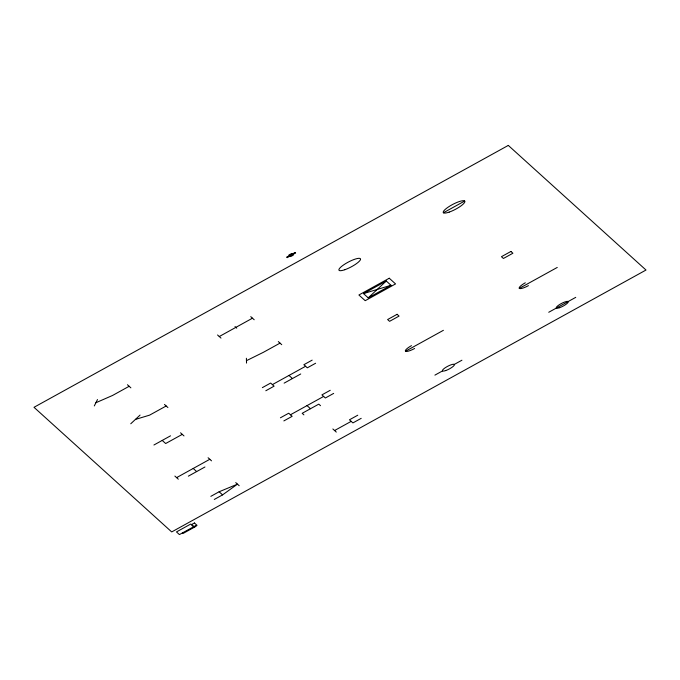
<?xml version="1.0" encoding="UTF-8"?>
<svg xmlns="http://www.w3.org/2000/svg" width="680" height="680" viewBox="0 0 680 680"><rect width="100%" height="100%" fill="white"/><g stroke="black" fill="none" stroke-linecap="round" stroke-linejoin="round"><path stroke-width="1.02" d="M94.308 405.934L97.486 399.543M130.756 423.776L140.055 415.089M368.22 297.857L386.265 281.019L390.991 285.286L368.22 297.857L363.502 293.59L386.265 281.019M214.276 499.46L222.581 494.879L237.464 484.151L219.138 491.759L210.834 496.349M129.157 386.291L112.557 395.462L95.897 402.738M219.266 336.541L252.475 318.197M443.428 212.763L464.678 201.025M166.183 405.986L149.583 415.149L135.405 419.433M280.015 343.128L263.415 352.291L246.457 360.68M153.927 445L170.527 435.829M262.361 387.634L270.657 383.052L274.1 386.163L265.803 390.753M312.171 360.128L303.866 364.709L307.309 367.829L315.613 363.248M182.274 434.367L165.665 443.53L162.222 440.419M272.382 384.608L305.592 366.274M284.129 383.137L300.73 373.975M280.415 417.8L288.711 413.21L292.153 416.33L283.857 420.911M330.225 390.295L321.921 394.876L325.363 397.995L333.668 393.405M176.605 477.623L209.814 459.289M290.436 414.774L323.646 396.431M411.476 345.644A8.687 1.998 -27.8 0 0 405.467 351.254L443.411 330.301M525.308 282.786A8.687 1.998 -27.8 0 0 519.299 288.397L557.243 267.444M188.351 476.162L204.952 466.99M357.765 415.216L349.46 419.798L352.903 422.918L361.207 418.336M334.577 430.525L351.186 421.362M434.902 375.13L442.493 370.94M454.333 364.403L461.924 360.213M548.735 312.273L575.748 297.356M363.502 293.59L390.991 285.286M292.289 254.023L292.842 254.524M250.758 316.642L254.201 319.762M278.298 341.564L281.741 344.683M235.008 326.587L236.733 328.151M288.983 375.436L292.425 378.556M320.51 405.697L318.784 404.132L302.183 413.304L303.9 414.859M307.037 405.603L310.479 408.723M332.86 428.969L336.302 432.089M217.549 334.976L220.992 338.096M164.466 404.421L167.909 407.541M235.739 482.596L239.181 485.707M127.441 384.736L130.883 387.855M180.548 432.803L183.991 435.923M208.089 457.733L211.531 460.844M219.138 491.759L222.581 494.879M193.205 468.46L196.647 471.571M174.879 476.068L178.321 479.188M193.656 526.736L190.706 524.067L176.477 531.921L179.427 534.59L195.313 525.836L195.899 526.371L183.005 533.486L182.41 532.958M246.389 358.258L246.525 363.103M528.445 285.634A8.687 1.998 -27.8 0 1 519.299 288.397M414.622 348.491A8.687 1.998 -27.8 0 1 405.467 351.254M291.644 253.521L288.856 255.059L290.589 256.632L293.377 255.094L291.644 253.521M295.086 252.484L286.594 257.168L287.147 257.669L295.639 252.986L295.086 252.484M508.3 145.409L34 407.303L171.7 531.93L646 270.036L508.3 145.409M389.257 278.231L358.904 294.993L365.202 300.688L395.556 283.925L389.257 278.231M397.094 314.313L387.608 319.549L389.572 321.334L399.058 316.089L397.094 314.313M510.927 251.455L501.44 256.692L503.404 258.476L512.89 253.24L510.927 251.455M194.446 522.979L191.599 524.552L194.182 526.889L197.03 525.317L194.446 522.979M449.216 212.092A12.181 2.805 -27.8 0 0 464.882 201.373A12.181 2.805 -27.8 0 0 448.052 207.221A12.181 2.805 -27.8 0 0 449.216 212.092M344.87 269.705A12.181 2.805 -27.8 0 0 360.536 258.986A12.181 2.805 -27.8 0 0 343.706 264.843A12.181 2.805 -27.8 0 0 344.87 269.705M559.546 307.708A6.783 1.564 -27.8 0 0 568.276 301.741A6.783 1.564 -27.8 0 0 558.9 304.997A6.783 1.564 -27.8 0 0 559.546 307.708M445.714 370.566A6.783 1.564 -27.8 0 0 454.444 364.599A6.783 1.564 -27.8 0 0 445.068 367.854A6.783 1.564 -27.8 0 0 445.714 370.566"/></g></svg>
